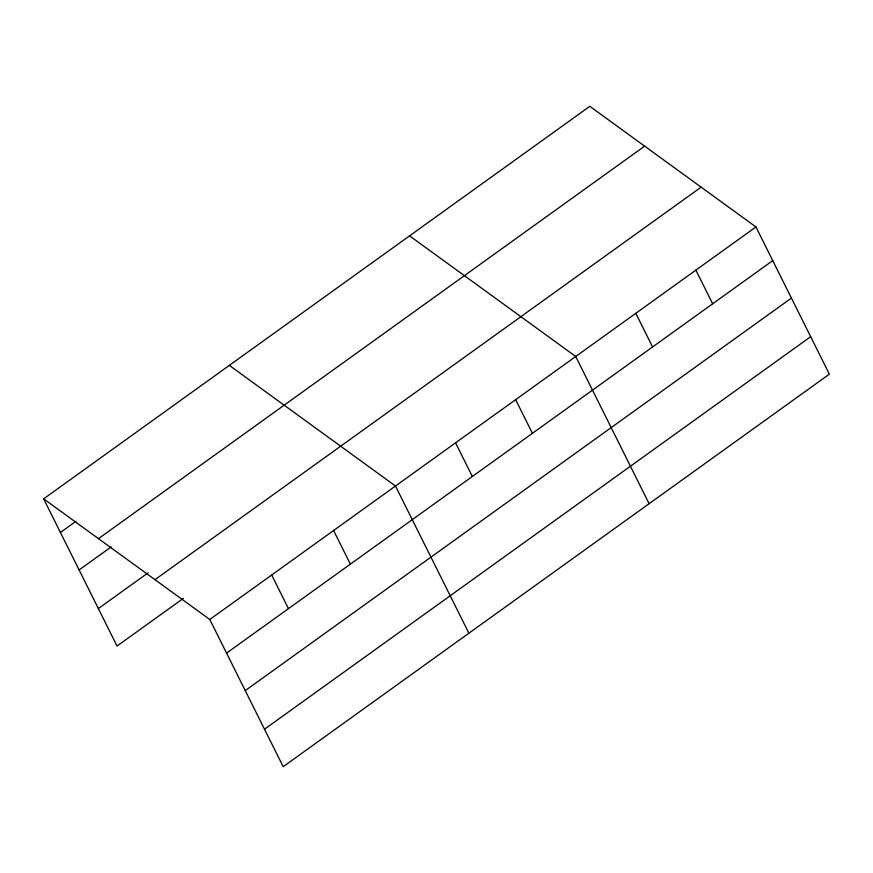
<?xml version="1.0" encoding="UTF-8"?>
<svg xmlns="http://www.w3.org/2000/svg" width="873" height="873" viewBox="0 0 873 873"><rect width="100%" height="100%" fill="white"/><g stroke="black" fill="none" stroke-linecap="round" stroke-linejoin="round"><path stroke-width="1.31" d="M43.65 498.832L589.81 106.32L755.953 226.958L829.35 374.168L283.19 766.68L209.793 619.481L43.65 498.832L117.047 646.042L183.363 598.376M60.423 532.475L75.896 521.356M98.474 538.652L644.634 146.129M79.105 569.949L111.166 546.913M98.354 608.568L148.104 572.819M154.968 579.661L701.128 187.149M209.793 619.481L755.953 226.958M226.565 653.124L772.736 260.612M245.258 690.598L791.418 298.086M264.508 729.206L810.668 336.694M409.579 235.852L575.722 356.49L649.119 503.699M229.348 365.383L395.491 486.021L468.888 633.231M695.879 270.139L712.652 303.782M635.806 313.32L652.578 346.963M515.648 399.67L532.421 433.314M455.564 442.851L472.348 476.494M333.595 530.511L350.368 564.154M271.689 574.991L288.472 608.645"/></g></svg>
